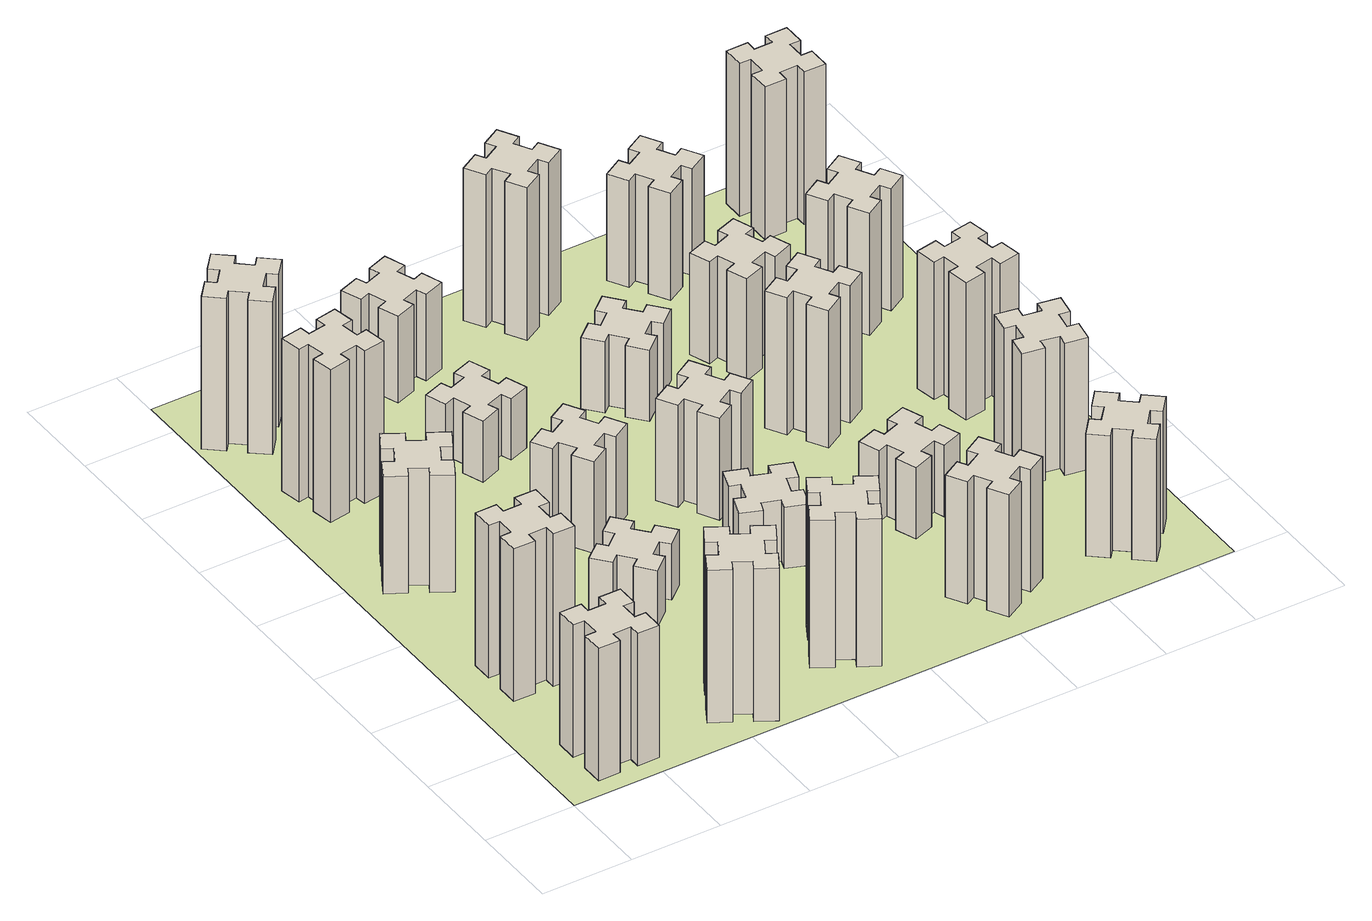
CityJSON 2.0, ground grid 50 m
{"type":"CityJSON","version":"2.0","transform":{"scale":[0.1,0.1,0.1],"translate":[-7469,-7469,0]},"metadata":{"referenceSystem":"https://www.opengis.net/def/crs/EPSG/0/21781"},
"CityObjects":{
"building1":{"type":"Building","attributes":{"class":"1000","function":"1000","usage":"1000","yearOfConstruction":2016,"roofType":"1000","measuredHeight":78,"storeysAboveGround":30,"storeysBelowGround":0},"geometry":[{"type":"Solid","lod":"1","boundaries":[[[[0,1,2,3,4,5,6,7,8,9,10,11,12,13,14,15,16,17,18,19]],[[17,16,20,21]],[[16,15,22,20]],[[15,14,23,22]],[[14,13,24,23]],[[13,12,25,24]],[[12,11,26,25]],[[11,10,27,26]],[[10,9,28,27]],[[9,8,29,28]],[[8,7,30,29]],[[7,6,31,30]],[[6,5,32,31]],[[5,4,33,32]],[[4,3,34,33]],[[3,2,35,34]],[[2,1,36,35]],[[1,0,37,36]],[[0,19,38,37]],[[19,18,39,38]],[[18,17,21,39]],[[24,25,26,27,28,29,30,31,32,33,34,35,36,37,38,39,21,20,22,23]]]]}]},
"building2":{"type":"Building","attributes":{"class":"1000","function":"1000","usage":"1000","yearOfConstruction":2016,"roofType":"1000","measuredHeight":90,"storeysAboveGround":30,"storeysBelowGround":0},"geometry":[{"type":"Solid","lod":"1","boundaries":[[[[40,41,42,43,44,45,46,47,48,49,50,51,52,53,54,55,56,57,58,59]],[[57,56,60,61]],[[56,55,62,60]],[[55,54,63,62]],[[54,53,64,63]],[[53,52,65,64]],[[52,51,66,65]],[[51,50,67,66]],[[50,49,68,67]],[[49,48,69,68]],[[48,47,70,69]],[[47,46,71,70]],[[46,45,72,71]],[[45,44,73,72]],[[44,43,74,73]],[[43,42,75,74]],[[42,41,76,75]],[[41,40,77,76]],[[40,59,78,77]],[[59,58,79,78]],[[58,57,61,79]],[[64,65,66,67,68,69,70,71,72,73,74,75,76,77,78,79,61,60,62,63]]]]}]},
"building3":{"type":"Building","attributes":{"class":"1000","function":"1000","usage":"1000","yearOfConstruction":2016,"roofType":"1000","measuredHeight":69,"storeysAboveGround":30,"storeysBelowGround":0},"geometry":[{"type":"Solid","lod":"1","boundaries":[[[[80,81,82,83,84,85,86,87,88,89,90,91,92,93,94,95,96,97,98,99]],[[97,96,100,101]],[[96,95,102,100]],[[95,94,103,102]],[[94,93,104,103]],[[93,92,105,104]],[[92,91,106,105]],[[91,90,107,106]],[[90,89,108,107]],[[89,88,109,108]],[[88,87,110,109]],[[87,86,111,110]],[[86,85,112,111]],[[85,84,113,112]],[[84,83,114,113]],[[83,82,115,114]],[[82,81,116,115]],[[81,80,117,116]],[[80,99,118,117]],[[99,98,119,118]],[[98,97,101,119]],[[104,105,106,107,108,109,110,111,112,113,114,115,116,117,118,119,101,100,102,103]]]]}]},
"building4":{"type":"Building","attributes":{"class":"1000","function":"1000","usage":"1000","yearOfConstruction":2016,"roofType":"1000","measuredHeight":90,"storeysAboveGround":30,"storeysBelowGround":0},"geometry":[{"type":"Solid","lod":"1","boundaries":[[[[120,121,122,123,124,125,126,127,128,129,130,131,132,133,134,135,136,137,138,139]],[[137,136,140,141]],[[136,135,142,140]],[[135,134,143,142]],[[134,133,144,143]],[[133,132,145,144]],[[132,131,146,145]],[[131,130,147,146]],[[130,129,148,147]],[[129,128,149,148]],[[128,127,150,149]],[[127,126,151,150]],[[126,125,152,151]],[[125,124,153,152]],[[124,123,154,153]],[[123,122,155,154]],[[122,121,156,155]],[[121,120,157,156]],[[120,139,158,157]],[[139,138,159,158]],[[138,137,141,159]],[[144,145,146,147,148,149,150,151,152,153,154,155,156,157,158,159,141,140,142,143]]]]}]},
"building5":{"type":"Building","attributes":{"class":"1000","function":"1000","usage":"1000","yearOfConstruction":2016,"roofType":"1000","measuredHeight":90,"storeysAboveGround":30,"storeysBelowGround":0},"geometry":[{"type":"Solid","lod":"1","boundaries":[[[[160,161,162,163,164,165,166,167,168,169,170,171,172,173,174,175,176,177,178,179]],[[177,176,180,181]],[[176,175,182,180]],[[175,174,183,182]],[[174,173,184,183]],[[173,172,185,184]],[[172,171,186,185]],[[171,170,187,186]],[[170,169,188,187]],[[169,168,189,188]],[[168,167,190,189]],[[167,166,191,190]],[[166,165,192,191]],[[165,164,193,192]],[[164,163,194,193]],[[163,162,195,194]],[[162,161,196,195]],[[161,160,197,196]],[[160,179,198,197]],[[179,178,199,198]],[[178,177,181,199]],[[184,185,186,187,188,189,190,191,192,193,194,195,196,197,198,199,181,180,182,183]]]]}]},
"building6":{"type":"Building","attributes":{"class":"1000","function":"1000","usage":"1000","yearOfConstruction":2016,"roofType":"1000","measuredHeight":90,"storeysAboveGround":30,"storeysBelowGround":0},"geometry":[{"type":"Solid","lod":"1","boundaries":[[[[200,201,202,203,204,205,206,207,208,209,210,211,212,213,214,215,216,217,218,219]],[[217,216,220,221]],[[216,215,222,220]],[[215,214,223,222]],[[214,213,224,223]],[[213,212,225,224]],[[212,211,226,225]],[[211,210,227,226]],[[210,209,228,227]],[[209,208,229,228]],[[208,207,230,229]],[[207,206,231,230]],[[206,205,232,231]],[[205,204,233,232]],[[204,203,234,233]],[[203,202,235,234]],[[202,201,236,235]],[[201,200,237,236]],[[200,219,238,237]],[[219,218,239,238]],[[218,217,221,239]],[[224,225,226,227,228,229,230,231,232,233,234,235,236,237,238,239,221,220,222,223]]]]}]},
"building7":{"type":"Building","attributes":{"class":"1000","function":"1000","usage":"1000","yearOfConstruction":2016,"roofType":"1000","measuredHeight":33,"storeysAboveGround":30,"storeysBelowGround":0},"geometry":[{"type":"Solid","lod":"1","boundaries":[[[[240,241,242,243,244,245,246,247,248,249,250,251,252,253,254,255,256,257,258,259]],[[257,256,260,261]],[[256,255,262,260]],[[255,254,263,262]],[[254,253,264,263]],[[253,252,265,264]],[[252,251,266,265]],[[251,250,267,266]],[[250,249,268,267]],[[249,248,269,268]],[[248,247,270,269]],[[247,246,271,270]],[[246,245,272,271]],[[245,244,273,272]],[[244,243,274,273]],[[243,242,275,274]],[[242,241,276,275]],[[241,240,277,276]],[[240,259,278,277]],[[259,258,279,278]],[[258,257,261,279]],[[264,265,266,267,268,269,270,271,272,273,274,275,276,277,278,279,261,260,262,263]]]]}]},
"building8":{"type":"Building","attributes":{"class":"1000","function":"1000","usage":"1000","yearOfConstruction":2016,"roofType":"1000","measuredHeight":54,"storeysAboveGround":30,"storeysBelowGround":0},"geometry":[{"type":"Solid","lod":"1","boundaries":[[[[280,281,282,283,284,285,286,287,288,289,290,291,292,293,294,295,296,297,298,299]],[[297,296,300,301]],[[296,295,302,300]],[[295,294,303,302]],[[294,293,304,303]],[[293,292,305,304]],[[292,291,306,305]],[[291,290,307,306]],[[290,289,308,307]],[[289,288,309,308]],[[288,287,310,309]],[[287,286,311,310]],[[286,285,312,311]],[[285,284,313,312]],[[284,283,314,313]],[[283,282,315,314]],[[282,281,316,315]],[[281,280,317,316]],[[280,299,318,317]],[[299,298,319,318]],[[298,297,301,319]],[[304,305,306,307,308,309,310,311,312,313,314,315,316,317,318,319,301,300,302,303]]]]}]},
"building9":{"type":"Building","attributes":{"class":"1000","function":"1000","usage":"1000","yearOfConstruction":2016,"roofType":"1000","measuredHeight":87,"storeysAboveGround":30,"storeysBelowGround":0},"geometry":[{"type":"Solid","lod":"1","boundaries":[[[[320,321,322,323,324,325,326,327,328,329,330,331,332,333,334,335,336,337,338,339]],[[337,336,340,341]],[[336,335,342,340]],[[335,334,343,342]],[[334,333,344,343]],[[333,332,345,344]],[[332,331,346,345]],[[331,330,347,346]],[[330,329,348,347]],[[329,328,349,348]],[[328,327,350,349]],[[327,326,351,350]],[[326,325,352,351]],[[325,324,353,352]],[[324,323,354,353]],[[323,322,355,354]],[[322,321,356,355]],[[321,320,357,356]],[[320,339,358,357]],[[339,338,359,358]],[[338,337,341,359]],[[344,345,346,347,348,349,350,351,352,353,354,355,356,357,358,359,341,340,342,343]]]]}]},
"building10":{"type":"Building","attributes":{"class":"1000","function":"1000","usage":"1000","yearOfConstruction":2016,"roofType":"1000","measuredHeight":36,"storeysAboveGround":30,"storeysBelowGround":0},"geometry":[{"type":"Solid","lod":"1","boundaries":[[[[360,361,362,363,364,365,366,367,368,369,370,371,372,373,374,375,376,377,378,379]],[[377,376,380,381]],[[376,375,382,380]],[[375,374,383,382]],[[374,373,384,383]],[[373,372,385,384]],[[372,371,386,385]],[[371,370,387,386]],[[370,369,388,387]],[[369,368,389,388]],[[368,367,390,389]],[[367,366,391,390]],[[366,365,392,391]],[[365,364,393,392]],[[364,363,394,393]],[[363,362,395,394]],[[362,361,396,395]],[[361,360,397,396]],[[360,379,398,397]],[[379,378,399,398]],[[378,377,381,399]],[[384,385,386,387,388,389,390,391,392,393,394,395,396,397,398,399,381,380,382,383]]]]}]},
"building11":{"type":"Building","attributes":{"class":"1000","function":"1000","usage":"1000","yearOfConstruction":2016,"roofType":"1000","measuredHeight":51,"storeysAboveGround":30,"storeysBelowGround":0},"geometry":[{"type":"Solid","lod":"1","boundaries":[[[[400,401,402,403,404,405,406,407,408,409,410,411,412,413,414,415,416,417,418,419]],[[417,416,420,421]],[[416,415,422,420]],[[415,414,423,422]],[[414,413,424,423]],[[413,412,425,424]],[[412,411,426,425]],[[411,410,427,426]],[[410,409,428,427]],[[409,408,429,428]],[[408,407,430,429]],[[407,406,431,430]],[[406,405,432,431]],[[405,404,433,432]],[[404,403,434,433]],[[403,402,435,434]],[[402,401,436,435]],[[401,400,437,436]],[[400,419,438,437]],[[419,418,439,438]],[[418,417,421,439]],[[424,425,426,427,428,429,430,431,432,433,434,435,436,437,438,439,421,420,422,423]]]]}]},
"building12":{"type":"Building","attributes":{"class":"1000","function":"1000","usage":"1000","yearOfConstruction":2016,"roofType":"1000","measuredHeight":36,"storeysAboveGround":30,"storeysBelowGround":0},"geometry":[{"type":"Solid","lod":"1","boundaries":[[[[440,441,442,443,444,445,446,447,448,449,450,451,452,453,454,455,456,457,458,459]],[[457,456,460,461]],[[456,455,462,460]],[[455,454,463,462]],[[454,453,464,463]],[[453,452,465,464]],[[452,451,466,465]],[[451,450,467,466]],[[450,449,468,467]],[[449,448,469,468]],[[448,447,470,469]],[[447,446,471,470]],[[446,445,472,471]],[[445,444,473,472]],[[444,443,474,473]],[[443,442,475,474]],[[442,441,476,475]],[[441,440,477,476]],[[440,459,478,477]],[[459,458,479,478]],[[458,457,461,479]],[[464,465,466,467,468,469,470,471,472,473,474,475,476,477,478,479,461,460,462,463]]]]}]},
"building13":{"type":"Building","attributes":{"class":"1000","function":"1000","usage":"1000","yearOfConstruction":2016,"roofType":"1000","measuredHeight":60,"storeysAboveGround":30,"storeysBelowGround":0},"geometry":[{"type":"Solid","lod":"1","boundaries":[[[[480,481,482,483,484,485,486,487,488,489,490,491,492,493,494,495,496,497,498,499]],[[497,496,500,501]],[[496,495,502,500]],[[495,494,503,502]],[[494,493,504,503]],[[493,492,505,504]],[[492,491,506,505]],[[491,490,507,506]],[[490,489,508,507]],[[489,488,509,508]],[[488,487,510,509]],[[487,486,511,510]],[[486,485,512,511]],[[485,484,513,512]],[[484,483,514,513]],[[483,482,515,514]],[[482,481,516,515]],[[481,480,517,516]],[[480,499,518,517]],[[499,498,519,518]],[[498,497,501,519]],[[504,505,506,507,508,509,510,511,512,513,514,515,516,517,518,519,501,500,502,503]]]]}]},
"building14":{"type":"Building","attributes":{"class":"1000","function":"1000","usage":"1000","yearOfConstruction":2016,"roofType":"1000","measuredHeight":72,"storeysAboveGround":30,"storeysBelowGround":0},"geometry":[{"type":"Solid","lod":"1","boundaries":[[[[520,521,522,523,524,525,526,527,528,529,530,531,532,533,534,535,536,537,538,539]],[[537,536,540,541]],[[536,535,542,540]],[[535,534,543,542]],[[534,533,544,543]],[[533,532,545,544]],[[532,531,546,545]],[[531,530,547,546]],[[530,529,548,547]],[[529,528,549,548]],[[528,527,550,549]],[[527,526,551,550]],[[526,525,552,551]],[[525,524,553,552]],[[524,523,554,553]],[[523,522,555,554]],[[522,521,556,555]],[[521,520,557,556]],[[520,539,558,557]],[[539,538,559,558]],[[538,537,541,559]],[[544,545,546,547,548,549,550,551,552,553,554,555,556,557,558,559,541,540,542,543]]]]}]},
"building15":{"type":"Building","attributes":{"class":"1000","function":"1000","usage":"1000","yearOfConstruction":2016,"roofType":"1000","measuredHeight":42,"storeysAboveGround":30,"storeysBelowGround":0},"geometry":[{"type":"Solid","lod":"1","boundaries":[[[[560,561,562,563,564,565,566,567,568,569,570,571,572,573,574,575,576,577,578,579]],[[577,576,580,581]],[[576,575,582,580]],[[575,574,583,582]],[[574,573,584,583]],[[573,572,585,584]],[[572,571,586,585]],[[571,570,587,586]],[[570,569,588,587]],[[569,568,589,588]],[[568,567,590,589]],[[567,566,591,590]],[[566,565,592,591]],[[565,564,593,592]],[[564,563,594,593]],[[563,562,595,594]],[[562,561,596,595]],[[561,560,597,596]],[[560,579,598,597]],[[579,578,599,598]],[[578,577,581,599]],[[584,585,586,587,588,589,590,591,592,593,594,595,596,597,598,599,581,580,582,583]]]]}]},
"building16":{"type":"Building","attributes":{"class":"1000","function":"1000","usage":"1000","yearOfConstruction":2016,"roofType":"1000","measuredHeight":90,"storeysAboveGround":30,"storeysBelowGround":0},"geometry":[{"type":"Solid","lod":"1","boundaries":[[[[600,601,602,603,604,605,606,607,608,609,610,611,612,613,614,615,616,617,618,619]],[[617,616,620,621]],[[616,615,622,620]],[[615,614,623,622]],[[614,613,624,623]],[[613,612,625,624]],[[612,611,626,625]],[[611,610,627,626]],[[610,609,628,627]],[[609,608,629,628]],[[608,607,630,629]],[[607,606,631,630]],[[606,605,632,631]],[[605,604,633,632]],[[604,603,634,633]],[[603,602,635,634]],[[602,601,636,635]],[[601,600,637,636]],[[600,619,638,637]],[[619,618,639,638]],[[618,617,621,639]],[[624,625,626,627,628,629,630,631,632,633,634,635,636,637,638,639,621,620,622,623]]]]}]},
"building17":{"type":"Building","attributes":{"class":"1000","function":"1000","usage":"1000","yearOfConstruction":2016,"roofType":"1000","measuredHeight":42,"storeysAboveGround":30,"storeysBelowGround":0},"geometry":[{"type":"Solid","lod":"1","boundaries":[[[[640,641,642,643,644,645,646,647,648,649,650,651,652,653,654,655,656,657,658,659]],[[657,656,660,661]],[[656,655,662,660]],[[655,654,663,662]],[[654,653,664,663]],[[653,652,665,664]],[[652,651,666,665]],[[651,650,667,666]],[[650,649,668,667]],[[649,648,669,668]],[[648,647,670,669]],[[647,646,671,670]],[[646,645,672,671]],[[645,644,673,672]],[[644,643,674,673]],[[643,642,675,674]],[[642,641,676,675]],[[641,640,677,676]],[[640,659,678,677]],[[659,658,679,678]],[[658,657,661,679]],[[664,665,666,667,668,669,670,671,672,673,674,675,676,677,678,679,661,660,662,663]]]]}]},
"building18":{"type":"Building","attributes":{"class":"1000","function":"1000","usage":"1000","yearOfConstruction":2016,"roofType":"1000","measuredHeight":81,"storeysAboveGround":30,"storeysBelowGround":0},"geometry":[{"type":"Solid","lod":"1","boundaries":[[[[680,681,682,683,684,685,686,687,688,689,690,691,692,693,694,695,696,697,698,699]],[[697,696,700,701]],[[696,695,702,700]],[[695,694,703,702]],[[694,693,704,703]],[[693,692,705,704]],[[692,691,706,705]],[[691,690,707,706]],[[690,689,708,707]],[[689,688,709,708]],[[688,687,710,709]],[[687,686,711,710]],[[686,685,712,711]],[[685,684,713,712]],[[684,683,714,713]],[[683,682,715,714]],[[682,681,716,715]],[[681,680,717,716]],[[680,699,718,717]],[[699,698,719,718]],[[698,697,701,719]],[[704,705,706,707,708,709,710,711,712,713,714,715,716,717,718,719,701,700,702,703]]]]}]},
"building19":{"type":"Building","attributes":{"class":"1000","function":"1000","usage":"1000","yearOfConstruction":2016,"roofType":"1000","measuredHeight":60,"storeysAboveGround":30,"storeysBelowGround":0},"geometry":[{"type":"Solid","lod":"1","boundaries":[[[[720,721,722,723,724,725,726,727,728,729,730,731,732,733,734,735,736,737,738,739]],[[737,736,740,741]],[[736,735,742,740]],[[735,734,743,742]],[[734,733,744,743]],[[733,732,745,744]],[[732,731,746,745]],[[731,730,747,746]],[[730,729,748,747]],[[729,728,749,748]],[[728,727,750,749]],[[727,726,751,750]],[[726,725,752,751]],[[725,724,753,752]],[[724,723,754,753]],[[723,722,755,754]],[[722,721,756,755]],[[721,720,757,756]],[[720,739,758,757]],[[739,738,759,758]],[[738,737,741,759]],[[744,745,746,747,748,749,750,751,752,753,754,755,756,757,758,759,741,740,742,743]]]]}]},
"building20":{"type":"Building","attributes":{"class":"1000","function":"1000","usage":"1000","yearOfConstruction":2016,"roofType":"1000","measuredHeight":72,"storeysAboveGround":30,"storeysBelowGround":0},"geometry":[{"type":"Solid","lod":"1","boundaries":[[[[760,761,762,763,764,765,766,767,768,769,770,771,772,773,774,775,776,777,778,779]],[[777,776,780,781]],[[776,775,782,780]],[[775,774,783,782]],[[774,773,784,783]],[[773,772,785,784]],[[772,771,786,785]],[[771,770,787,786]],[[770,769,788,787]],[[769,768,789,788]],[[768,767,790,789]],[[767,766,791,790]],[[766,765,792,791]],[[765,764,793,792]],[[764,763,794,793]],[[763,762,795,794]],[[762,761,796,795]],[[761,760,797,796]],[[760,779,798,797]],[[779,778,799,798]],[[778,777,781,799]],[[784,785,786,787,788,789,790,791,792,793,794,795,796,797,798,799,781,780,782,783]]]]}]},
"building21":{"type":"Building","attributes":{"class":"1000","function":"1000","usage":"1000","yearOfConstruction":2016,"roofType":"1000","measuredHeight":63,"storeysAboveGround":30,"storeysBelowGround":0},"geometry":[{"type":"Solid","lod":"1","boundaries":[[[[800,801,802,803,804,805,806,807,808,809,810,811,812,813,814,815,816,817,818,819]],[[817,816,820,821]],[[816,815,822,820]],[[815,814,823,822]],[[814,813,824,823]],[[813,812,825,824]],[[812,811,826,825]],[[811,810,827,826]],[[810,809,828,827]],[[809,808,829,828]],[[808,807,830,829]],[[807,806,831,830]],[[806,805,832,831]],[[805,804,833,832]],[[804,803,834,833]],[[803,802,835,834]],[[802,801,836,835]],[[801,800,837,836]],[[800,819,838,837]],[[819,818,839,838]],[[818,817,821,839]],[[824,825,826,827,828,829,830,831,832,833,834,835,836,837,838,839,821,820,822,823]]]]}]},
"building22":{"type":"Building","attributes":{"class":"1000","function":"1000","usage":"1000","yearOfConstruction":2016,"roofType":"1000","measuredHeight":78,"storeysAboveGround":30,"storeysBelowGround":0},"geometry":[{"type":"Solid","lod":"1","boundaries":[[[[840,841,842,843,844,845,846,847,848,849,850,851,852,853,854,855,856,857,858,859]],[[857,856,860,861]],[[856,855,862,860]],[[855,854,863,862]],[[854,853,864,863]],[[853,852,865,864]],[[852,851,866,865]],[[851,850,867,866]],[[850,849,868,867]],[[849,848,869,868]],[[848,847,870,869]],[[847,846,871,870]],[[846,845,872,871]],[[845,844,873,872]],[[844,843,874,873]],[[843,842,875,874]],[[842,841,876,875]],[[841,840,877,876]],[[840,859,878,877]],[[859,858,879,878]],[[858,857,861,879]],[[864,865,866,867,868,869,870,871,872,873,874,875,876,877,878,879,861,860,862,863]]]]}]},
"building23":{"type":"Building","attributes":{"class":"1000","function":"1000","usage":"1000","yearOfConstruction":2016,"roofType":"1000","measuredHeight":81,"storeysAboveGround":30,"storeysBelowGround":0},"geometry":[{"type":"Solid","lod":"1","boundaries":[[[[880,881,882,883,884,885,886,887,888,889,890,891,892,893,894,895,896,897,898,899]],[[897,896,900,901]],[[896,895,902,900]],[[895,894,903,902]],[[894,893,904,903]],[[893,892,905,904]],[[892,891,906,905]],[[891,890,907,906]],[[890,889,908,907]],[[889,888,909,908]],[[888,887,910,909]],[[887,886,911,910]],[[886,885,912,911]],[[885,884,913,912]],[[884,883,914,913]],[[883,882,915,914]],[[882,881,916,915]],[[881,880,917,916]],[[880,899,918,917]],[[899,898,919,918]],[[898,897,901,919]],[[904,905,906,907,908,909,910,911,912,913,914,915,916,917,918,919,901,900,902,903]]]]}]},
"building24":{"type":"Building","attributes":{"class":"1000","function":"1000","usage":"1000","yearOfConstruction":2016,"roofType":"1000","measuredHeight":72,"storeysAboveGround":30,"storeysBelowGround":0},"geometry":[{"type":"Solid","lod":"1","boundaries":[[[[920,921,922,923,924,925,926,927,928,929,930,931,932,933,934,935,936,937,938,939]],[[937,936,940,941]],[[936,935,942,940]],[[935,934,943,942]],[[934,933,944,943]],[[933,932,945,944]],[[932,931,946,945]],[[931,930,947,946]],[[930,929,948,947]],[[929,928,949,948]],[[928,927,950,949]],[[927,926,951,950]],[[926,925,952,951]],[[925,924,953,952]],[[924,923,954,953]],[[923,922,955,954]],[[922,921,956,955]],[[921,920,957,956]],[[920,939,958,957]],[[939,938,959,958]],[[938,937,941,959]],[[944,945,946,947,948,949,950,951,952,953,954,955,956,957,958,959,941,940,942,943]]]]}]},
"building25":{"type":"Building","attributes":{"class":"1000","function":"1000","usage":"1000","yearOfConstruction":2016,"roofType":"1000","measuredHeight":90,"storeysAboveGround":30,"storeysBelowGround":0},"geometry":[{"type":"Solid","lod":"1","boundaries":[[[[960,961,962,963,964,965,966,967,968,969,970,971,972,973,974,975,976,977,978,979]],[[977,976,980,981]],[[976,975,982,980]],[[975,974,983,982]],[[974,973,984,983]],[[973,972,985,984]],[[972,971,986,985]],[[971,970,987,986]],[[970,969,988,987]],[[969,968,989,988]],[[968,967,990,989]],[[967,966,991,990]],[[966,965,992,991]],[[965,964,993,992]],[[964,963,994,993]],[[963,962,995,994]],[[962,961,996,995]],[[961,960,997,996]],[[960,979,998,997]],[[979,978,999,998]],[[978,977,981,999]],[[984,985,986,987,988,989,990,991,992,993,994,995,996,997,998,999,981,980,982,983]]]]}]},
"landuse1":{"type":"LandUse","attributes":{"name":"plot1","function":"1010"},"geometry":[{"type":"MultiSurface","lod":"1","boundaries":[[[1000,1001,1002,1003]]]}]}
},
"vertices":[
[265,325,0],[265,225,0],[205,225,0],[205,105,0],[325,105,0],[325,165,0],[425,165,0],[425,105,0],[545,105,0],[545,225,0],[485,225,0],[485,325,0],[545,325,0],[545,445,0],[425,445,0],[425,385,0],[325,385,0],[325,445,0],[205,445,0],[205,325,0],[325,385,780],[325,445,780],[425,385,780],[425,445,780],[545,445,780],[545,325,780],[485,325,780],[485,225,780],[545,225,780],[545,105,780],[425,105,780],[425,165,780],[325,165,780],[325,105,780],[205,105,780],[205,225,780],[265,225,780],[265,325,780],[205,325,780],[205,445,780],
[265,1065,0],[265,965,0],[205,965,0],[205,845,0],[325,845,0],[325,905,0],[425,905,0],[425,845,0],[545,845,0],[545,965,0],[485,965,0],[485,1065,0],[545,1065,0],[545,1185,0],[425,1185,0],[425,1125,0],[325,1125,0],[325,1185,0],[205,1185,0],[205,1065,0],[325,1125,900],[325,1185,900],[425,1125,900],[425,1185,900],[545,1185,900],[545,1065,900],[485,1065,900],[485,965,900],[545,965,900],[545,845,900],[425,845,900],[425,905,900],[325,905,900],[325,845,900],[205,845,900],[205,965,900],[265,965,900],[265,1065,900],[205,1065,900],[205,1185,900],
[474,2026,0],[387,2076,0],[417,2128,0],[313,2188,0],[253,2084,0],[305,2054,0],[255,1967,0],[203,1997,0],[143,1893,0],[247,1833,0],[277,1885,0],[364,1835,0],[334,1783,0],[438,1723,0],[498,1827,0],[446,1857,0],[496,1944,0],[548,1914,0],[608,2018,0],[504,2078,0],[496,1944,690],[548,1914,690],[446,1857,690],[498,1827,690],[438,1723,690],[334,1783,690],[364,1835,690],[277,1885,690],[247,1833,690],[143,1893,690],[203,1997,690],[255,1967,690],[305,2054,690],[253,2084,690],[313,2188,690],[417,2128,690],[387,2076,690],[474,2026,690],[504,2078,690],[608,2018,690],
[405,2812,0],[307,2795,0],[297,2854,0],[178,2833,0],[199,2715,0],[258,2725,0],[276,2627,0],[217,2617,0],[237,2498,0],[356,2519,0],[345,2578,0],[444,2596,0],[454,2537,0],[572,2557,0],[551,2676,0],[492,2665,0],[475,2764,0],[534,2774,0],[513,2892,0],[395,2871,0],[475,2764,900],[534,2774,900],[492,2665,900],[551,2676,900],[572,2557,900],[454,2537,900],[444,2596,900],[345,2578,900],[356,2519,900],[237,2498,900],[217,2617,900],[276,2627,900],[258,2725,900],[199,2715,900],[178,2833,900],[297,2854,900],[307,2795,900],[405,2812,900],[395,2871,900],[513,2892,900],
[1214,346,0],[1127,396,0],[1157,448,0],[1053,508,0],[993,404,0],[1045,374,0],[995,287,0],[943,317,0],[883,213,0],[987,153,0],[1017,205,0],[1104,155,0],[1074,103,0],[1178,43,0],[1238,147,0],[1186,177,0],[1236,264,0],[1288,234,0],[1348,338,0],[1244,398,0],[1236,264,900],[1288,234,900],[1186,177,900],[1238,147,900],[1178,43,900],[1074,103,900],[1104,155,900],[1017,205,900],[987,153,900],[883,213,900],[943,317,900],[995,287,900],[1045,374,900],[993,404,900],[1053,508,900],[1157,448,900],[1127,396,900],[1214,346,900],[1244,398,900],[1348,338,900],
[384,3387,0],[308,3452,0],[346,3498,0],[254,3575,0],[177,3483,0],[223,3444,0],[159,3368,0],[113,3406,0],[36,3314,0],[128,3237,0],[166,3283,0],[243,3219,0],[204,3173,0],[296,3096,0],[373,3188,0],[327,3226,0],[392,3303,0],[438,3264,0],[515,3356,0],[423,3433,0],[392,3303,900],[438,3264,900],[327,3226,900],[373,3188,900],[296,3096,900],[204,3173,900],[243,3219,900],[166,3283,900],[128,3237,900],[36,3314,900],[113,3406,900],[159,3368,900],[223,3444,900],[177,3483,900],[254,3575,900],[346,3498,900],[308,3452,900],[384,3387,900],[423,3433,900],[515,3356,900],
[1083,1332,0],[1006,1267,0],[968,1313,0],[876,1236,0],[953,1144,0],[999,1183,0],[1063,1106,0],[1017,1068,0],[1094,976,0],[1186,1053,0],[1148,1099,0],[1224,1163,0],[1263,1117,0],[1355,1194,0],[1278,1286,0],[1232,1248,0],[1167,1324,0],[1213,1363,0],[1136,1455,0],[1044,1378,0],[1167,1324,330],[1213,1363,330],[1232,1248,330],[1278,1286,330],[1355,1194,330],[1263,1117,330],[1224,1163,330],[1148,1099,330],[1186,1053,330],[1094,976,330],[1017,1068,330],[1063,1106,330],[999,1183,330],[953,1144,330],[876,1236,330],[968,1313,330],[1006,1267,330],[1083,1332,330],[1044,1378,330],[1136,1455,330],
[1336,1867,0],[1286,1954,0],[1338,1984,0],[1278,2088,0],[1174,2028,0],[1204,1976,0],[1117,1926,0],[1087,1978,0],[983,1918,0],[1043,1814,0],[1095,1844,0],[1145,1757,0],[1093,1727,0],[1153,1623,0],[1257,1683,0],[1227,1735,0],[1314,1785,0],[1344,1733,0],[1448,1793,0],[1388,1897,0],[1314,1785,540],[1344,1733,540],[1227,1735,540],[1257,1683,540],[1153,1623,540],[1093,1727,540],[1145,1757,540],[1095,1844,540],[1043,1814,540],[983,1918,540],[1087,1978,540],[1117,1926,540],[1204,1976,540],[1174,2028,540],[1278,2088,540],[1338,1984,540],[1286,1954,540],[1336,1867,540],[1388,1897,540],[1448,1793,540],
[1657,305,0],[1744,255,0],[1714,203,0],[1818,143,0],[1878,247,0],[1826,277,0],[1876,364,0],[1928,334,0],[1988,438,0],[1884,498,0],[1854,446,0],[1767,496,0],[1797,548,0],[1693,608,0],[1633,504,0],[1685,474,0],[1635,387,0],[1583,417,0],[1523,313,0],[1627,253,0],[1635,387,870],[1583,417,870],[1685,474,870],[1633,504,870],[1693,608,870],[1797,548,870],[1767,496,870],[1854,446,870],[1884,498,870],[1988,438,870],[1928,334,870],[1876,364,870],[1826,277,870],[1878,247,870],[1818,143,870],[1714,203,870],[1744,255,870],[1657,305,870],[1627,253,870],[1523,313,870],
[1106,2475,0],[1200,2509,0],[1220,2453,0],[1333,2494,0],[1292,2607,0],[1236,2586,0],[1202,2680,0],[1258,2700,0],[1217,2813,0],[1104,2772,0],[1125,2716,0],[1031,2682,0],[1010,2738,0],[897,2697,0],[939,2584,0],[995,2605,0],[1029,2511,0],[973,2490,0],[1014,2377,0],[1127,2419,0],[1029,2511,360],[973,2490,360],[995,2605,360],[939,2584,360],[897,2697,360],[1010,2738,360],[1031,2682,360],[1125,2716,360],[1104,2772,360],[1217,2813,360],[1258,2700,360],[1202,2680,360],[1236,2586,360],[1292,2607,360],[1333,2494,360],[1220,2453,360],[1200,2509,360],[1106,2475,360],[1127,2419,360],[1014,2377,360],
[1125,3456,0],[1031,3422,0],[1010,3478,0],[897,3437,0],[939,3324,0],[995,3345,0],[1029,3251,0],[973,3230,0],[1014,3117,0],[1127,3159,0],[1106,3215,0],[1200,3249,0],[1220,3193,0],[1333,3234,0],[1292,3347,0],[1236,3326,0],[1202,3420,0],[1258,3440,0],[1217,3553,0],[1104,3512,0],[1202,3420,510],[1258,3440,510],[1236,3326,510],[1292,3347,510],[1333,3234,510],[1220,3193,510],[1200,3249,510],[1106,3215,510],[1127,3159,510],[1014,3117,510],[973,3230,510],[1029,3251,510],[995,3345,510],[939,3324,510],[897,3437,510],[1010,3478,510],[1031,3422,510],[1125,3456,510],[1104,3512,510],[1217,3553,510],
[1771,1129,0],[1865,1095,0],[1844,1039,0],[1957,997,0],[1998,1110,0],[1942,1131,0],[1976,1225,0],[2032,1204,0],[2073,1317,0],[1960,1358,0],[1940,1302,0],[1846,1336,0],[1867,1392,0],[1754,1433,0],[1713,1320,0],[1769,1300,0],[1735,1206,0],[1679,1227,0],[1637,1114,0],[1750,1073,0],[1735,1206,360],[1679,1227,360],[1769,1300,360],[1713,1320,360],[1754,1433,360],[1867,1392,360],[1846,1336,360],[1940,1302,360],[1960,1358,360],[2073,1317,360],[2032,1204,360],[1976,1225,360],[1942,1131,360],[1998,1110,360],[1957,997,360],[1844,1039,360],[1865,1095,360],[1771,1129,360],[1750,1073,360],[1637,1114,360],
[1976,1767,0],[1926,1854,0],[1978,1884,0],[1918,1988,0],[1814,1928,0],[1844,1876,0],[1757,1826,0],[1727,1878,0],[1623,1818,0],[1683,1714,0],[1735,1744,0],[1785,1657,0],[1733,1627,0],[1793,1523,0],[1897,1583,0],[1867,1635,0],[1954,1685,0],[1984,1633,0],[2088,1693,0],[2028,1797,0],[1954,1685,600],[1984,1633,600],[1867,1635,600],[1897,1583,600],[1793,1523,600],[1733,1627,600],[1785,1657,600],[1735,1744,600],[1683,1714,600],[1623,1818,600],[1727,1878,600],[1757,1826,600],[1844,1876,600],[1814,1928,600],[1918,1988,600],[1978,1884,600],[1926,1854,600],[1976,1767,600],[2028,1797,600],[2088,1693,600],
[2475,364,0],[2525,277,0],[2473,247,0],[2533,143,0],[2637,203,0],[2607,255,0],[2694,305,0],[2724,253,0],[2828,313,0],[2768,417,0],[2716,387,0],[2666,474,0],[2718,504,0],[2658,608,0],[2554,548,0],[2584,496,0],[2497,446,0],[2467,498,0],[2363,438,0],[2423,334,0],[2497,446,720],[2467,498,720],[2584,496,720],[2554,548,720],[2658,608,720],[2718,504,720],[2666,474,720],[2716,387,720],[2768,417,720],[2828,313,720],[2724,253,720],[2694,305,720],[2607,255,720],[2637,203,720],[2533,143,720],[2473,247,720],[2525,277,720],[2475,364,720],[2423,334,720],[2363,438,720],
[1988,2479,0],[2064,2543,0],[2103,2497,0],[2195,2574,0],[2118,2666,0],[2072,2628,0],[2007,2704,0],[2053,2743,0],[1976,2835,0],[1884,2758,0],[1923,2712,0],[1846,2647,0],[1808,2693,0],[1716,2616,0],[1793,2524,0],[1839,2563,0],[1903,2486,0],[1857,2448,0],[1934,2356,0],[2026,2433,0],[1903,2486,420],[1857,2448,420],[1839,2563,420],[1793,2524,420],[1716,2616,420],[1808,2693,420],[1846,2647,420],[1923,2712,420],[1884,2758,420],[1976,2835,420],[2053,2743,420],[2007,2704,420],[2072,2628,420],[2118,2666,420],[2195,2574,420],[2103,2497,420],[2064,2543,420],[1988,2479,420],[2026,2433,420],[1934,2356,420],
[1844,3556,0],[1757,3506,0],[1727,3558,0],[1623,3498,0],[1683,3394,0],[1735,3424,0],[1785,3337,0],[1733,3307,0],[1793,3203,0],[1897,3263,0],[1867,3315,0],[1954,3365,0],[1984,3313,0],[2088,3373,0],[2028,3477,0],[1976,3447,0],[1926,3534,0],[1978,3564,0],[1918,3668,0],[1814,3608,0],[1926,3534,900],[1978,3564,900],[1976,3447,900],[2028,3477,900],[2088,3373,900],[1984,3313,900],[1954,3365,900],[1867,3315,900],[1897,3263,900],[1793,3203,900],[1733,3307,900],[1785,3337,900],[1735,3424,900],[1683,3394,900],[1623,3498,900],[1727,3558,900],[1757,3506,900],[1844,3556,900],[1814,3608,900],[1918,3668,900],
[2716,1106,0],[2682,1200,0],[2738,1220,0],[2697,1333,0],[2584,1292,0],[2605,1236,0],[2511,1202,0],[2490,1258,0],[2377,1217,0],[2419,1104,0],[2475,1125,0],[2509,1031,0],[2453,1010,0],[2494,897,0],[2607,939,0],[2586,995,0],[2680,1029,0],[2700,973,0],[2813,1014,0],[2772,1127,0],[2680,1029,420],[2700,973,420],[2586,995,420],[2607,939,420],[2494,897,420],[2453,1010,420],[2509,1031,420],[2475,1125,420],[2419,1104,420],[2377,1217,420],[2490,1258,420],[2511,1202,420],[2605,1236,420],[2584,1292,420],[2697,1333,420],[2738,1220,420],[2682,1200,420],[2716,1106,420],[2772,1127,420],[2813,1014,420],
[2716,1967,0],[2666,2054,0],[2718,2084,0],[2658,2188,0],[2554,2128,0],[2584,2076,0],[2497,2026,0],[2467,2078,0],[2363,2018,0],[2423,1914,0],[2475,1944,0],[2525,1857,0],[2473,1827,0],[2533,1723,0],[2637,1783,0],[2607,1835,0],[2694,1885,0],[2724,1833,0],[2828,1893,0],[2768,1997,0],[2694,1885,810],[2724,1833,810],[2607,1835,810],[2637,1783,810],[2533,1723,810],[2473,1827,810],[2525,1857,810],[2475,1944,810],[2423,1914,810],[2363,2018,810],[2467,2078,810],[2497,2026,810],[2584,2076,810],[2554,2128,810],[2658,2188,810],[2718,2084,810],[2666,2054,810],[2716,1967,810],[2768,1997,810],[2828,1893,810],
[2586,2475,0],[2680,2509,0],[2700,2453,0],[2813,2494,0],[2772,2607,0],[2716,2586,0],[2682,2680,0],[2738,2700,0],[2697,2813,0],[2584,2772,0],[2605,2716,0],[2511,2682,0],[2490,2738,0],[2377,2697,0],[2419,2584,0],[2475,2605,0],[2509,2511,0],[2453,2490,0],[2494,2377,0],[2607,2419,0],[2509,2511,600],[2453,2490,600],[2475,2605,600],[2419,2584,600],[2377,2697,600],[2490,2738,600],[2511,2682,600],[2605,2716,600],[2584,2772,600],[2697,2813,600],[2738,2700,600],[2682,2680,600],[2716,2586,600],[2772,2607,600],[2813,2494,600],[2700,2453,600],[2680,2509,600],[2586,2475,600],[2607,2419,600],[2494,2377,600],
[3283,484,0],[3219,408,0],[3173,446,0],[3096,354,0],[3188,277,0],[3226,323,0],[3303,259,0],[3264,213,0],[3356,136,0],[3433,228,0],[3387,266,0],[3452,343,0],[3498,304,0],[3575,396,0],[3483,473,0],[3444,427,0],[3368,492,0],[3406,538,0],[3314,615,0],[3237,523,0],[3368,492,720],[3406,538,720],[3444,427,720],[3483,473,720],[3575,396,720],[3498,304,720],[3452,343,720],[3387,266,720],[3433,228,720],[3356,136,720],[3264,213,720],[3303,259,720],[3226,323,720],[3188,277,720],[3096,354,720],[3173,446,720],[3219,408,720],[3283,484,720],[3237,523,720],[3314,615,720],
[2716,3347,0],[2666,3434,0],[2718,3464,0],[2658,3568,0],[2554,3508,0],[2584,3456,0],[2497,3406,0],[2467,3458,0],[2363,3398,0],[2423,3294,0],[2475,3324,0],[2525,3237,0],[2473,3207,0],[2533,3103,0],[2637,3163,0],[2607,3215,0],[2694,3265,0],[2724,3213,0],[2828,3273,0],[2768,3377,0],[2694,3265,630],[2724,3213,630],[2607,3215,630],[2637,3163,630],[2533,3103,630],[2473,3207,630],[2525,3237,630],[2475,3324,630],[2423,3294,630],[2363,3398,630],[2467,3458,630],[2497,3406,630],[2584,3456,630],[2554,3508,630],[2658,3568,630],[2718,3464,630],[2666,3434,630],[2716,3347,630],[2768,3377,630],[2828,3273,630],
[3267,1016,0],[3365,998,0],[3355,939,0],[3473,918,0],[3494,1037,0],[3435,1047,0],[3452,1145,0],[3511,1135,0],[3532,1253,0],[3414,1274,0],[3404,1215,0],[3305,1232,0],[3316,1291,0],[3197,1312,0],[3177,1194,0],[3236,1184,0],[3218,1085,0],[3159,1096,0],[3138,977,0],[3257,957,0],[3218,1085,780],[3159,1096,780],[3236,1184,780],[3177,1194,780],[3197,1312,780],[3316,1291,780],[3305,1232,780],[3404,1215,780],[3414,1274,780],[3532,1253,780],[3511,1135,780],[3452,1145,780],[3435,1047,780],[3494,1037,780],[3473,918,780],[3355,939,780],[3365,998,780],[3267,1016,780],[3257,957,780],[3138,977,780],
[3365,1872,0],[3267,1855,0],[3257,1914,0],[3138,1893,0],[3159,1775,0],[3218,1785,0],[3236,1687,0],[3177,1677,0],[3197,1558,0],[3316,1579,0],[3305,1638,0],[3404,1656,0],[3414,1597,0],[3532,1617,0],[3511,1736,0],[3452,1725,0],[3435,1824,0],[3494,1834,0],[3473,1952,0],[3355,1931,0],[3435,1824,810],[3494,1834,810],[3452,1725,810],[3511,1736,810],[3532,1617,810],[3414,1597,810],[3404,1656,810],[3305,1638,810],[3316,1579,810],[3197,1558,810],[3177,1677,810],[3236,1687,810],[3218,1785,810],[3159,1775,810],[3138,1893,810],[3257,1914,810],[3267,1855,810],[3365,1872,810],[3355,1931,810],[3473,1952,810],
[3247,2475,0],[3334,2525,0],[3364,2473,0],[3468,2533,0],[3408,2637,0],[3356,2607,0],[3306,2694,0],[3358,2724,0],[3298,2828,0],[3194,2768,0],[3224,2716,0],[3137,2666,0],[3107,2718,0],[3003,2658,0],[3063,2554,0],[3115,2584,0],[3165,2497,0],[3113,2467,0],[3173,2363,0],[3277,2423,0],[3165,2497,720],[3113,2467,720],[3115,2584,720],[3063,2554,720],[3003,2658,720],[3107,2718,720],[3137,2666,720],[3224,2716,720],[3194,2768,720],[3298,2828,720],[3358,2724,720],[3306,2694,720],[3356,2607,720],[3408,2637,720],[3468,2533,720],[3364,2473,720],[3334,2525,720],[3247,2475,720],[3277,2423,720],[3173,2363,720],
[3285,3325,0],[3385,3325,0],[3385,3265,0],[3505,3265,0],[3505,3385,0],[3445,3385,0],[3445,3485,0],[3505,3485,0],[3505,3605,0],[3385,3605,0],[3385,3545,0],[3285,3545,0],[3285,3605,0],[3165,3605,0],[3165,3485,0],[3225,3485,0],[3225,3385,0],[3165,3385,0],[3165,3265,0],[3285,3265,0],[3225,3385,900],[3165,3385,900],[3225,3485,900],[3165,3485,900],[3165,3605,900],[3285,3605,900],[3285,3545,900],[3385,3545,900],[3385,3605,900],[3505,3605,900],[3505,3485,900],[3445,3485,900],[3445,3385,900],[3505,3385,900],[3505,3265,900],[3385,3265,900],[3385,3325,900],[3285,3325,900],[3285,3265,900],[3165,3265,900],
[5,3705,0],[3705,3705,0],[3705,5,0],[5,5,0]
]}
